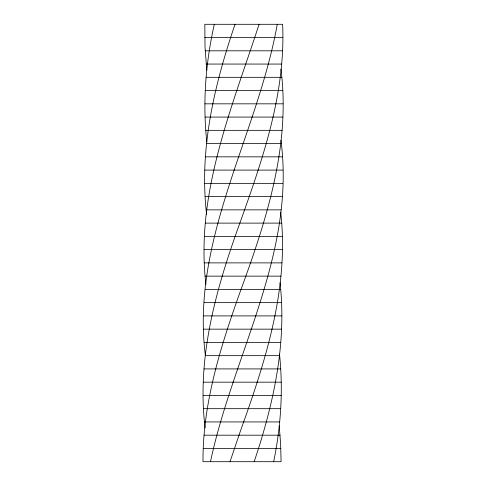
<?xml version="1.0" encoding="UTF-8"?>
<svg xmlns="http://www.w3.org/2000/svg" width="486" height="486" viewBox="0 0 486 486"><rect width="100%" height="100%" fill="white"/><g stroke="black" fill="none" stroke-linecap="round" stroke-linejoin="round"><path stroke-width="0.73" d="M259.074 24.3C231.786 108.257 195.159 194.09 205.924 284.419M280.045 282.761C286.88 343.535 273.515 404.37 254.154 461.7M205.147 428.014C196.411 357.86 216.155 288.429 239.847 223.117C262.701 159.317 285.762 93.105 282.615 24.3L204.819 24.3L205.037 47.494L206.769 70.136M214.314 24.3C205.639 62.785 202.51 102.655 206.829 141.936M230.018 461.7L240.704 430.219C265.727 360.545 289.437 287.117 280.659 212.072M277.251 24.3C257.404 135.472 190.804 238.699 205.317 355.114M273.667 461.7C280.938 426.362 283.289 389.924 279.486 354.008M235.036 24.3C214.265 85.123 198.993 149.652 206.599 214.283M210.474 461.7C233.183 354.476 295.877 253.425 280.938 140.278M279.195 425.803L280.604 443.475L281.102 461.7L202.996 461.7C202.656 402.785 220.838 345.947 240.43 291.047C266.377 220.352 290.798 145.381 280.932 69.036M204.746 37.556L282.828 37.556M205.195 50.811L282.488 50.811M206.161 64.061L281.607 64.061M206.088 77.317L281.777 77.317M205.238 90.572L282.664 90.572M204.904 103.828L283.004 103.828M205.092 117.083L282.803 117.083M205.797 130.339L282.05 130.339M206.507 143.589L281.303 143.589M205.42 156.844L282.317 156.844M204.825 170.1L282.791 170.1M204.746 183.356L282.724 183.356M205.195 196.611L282.117 196.611M206.161 209.861L280.999 209.861M205.384 223.117L281.613 223.117M204.545 236.372L282.238 236.372M204.235 249.628L282.336 249.628M204.454 262.883L281.892 262.883M205.195 276.139L280.92 276.139M205.256 289.389L280.671 289.389M204.217 302.644L281.485 302.644M203.701 315.9L281.777 315.9M203.725 329.156L281.534 329.156M204.284 342.411L280.768 342.411M205.201 355.661L279.675 355.661M204.011 368.917L280.708 368.917M203.33 382.172L281.23 382.172M203.191 395.428L281.224 395.428M203.598 408.683L280.701 408.683M204.539 421.939L279.657 421.939M204.096 435.189L280.076 435.189M203.276 448.444L280.847 448.444"/></g></svg>
